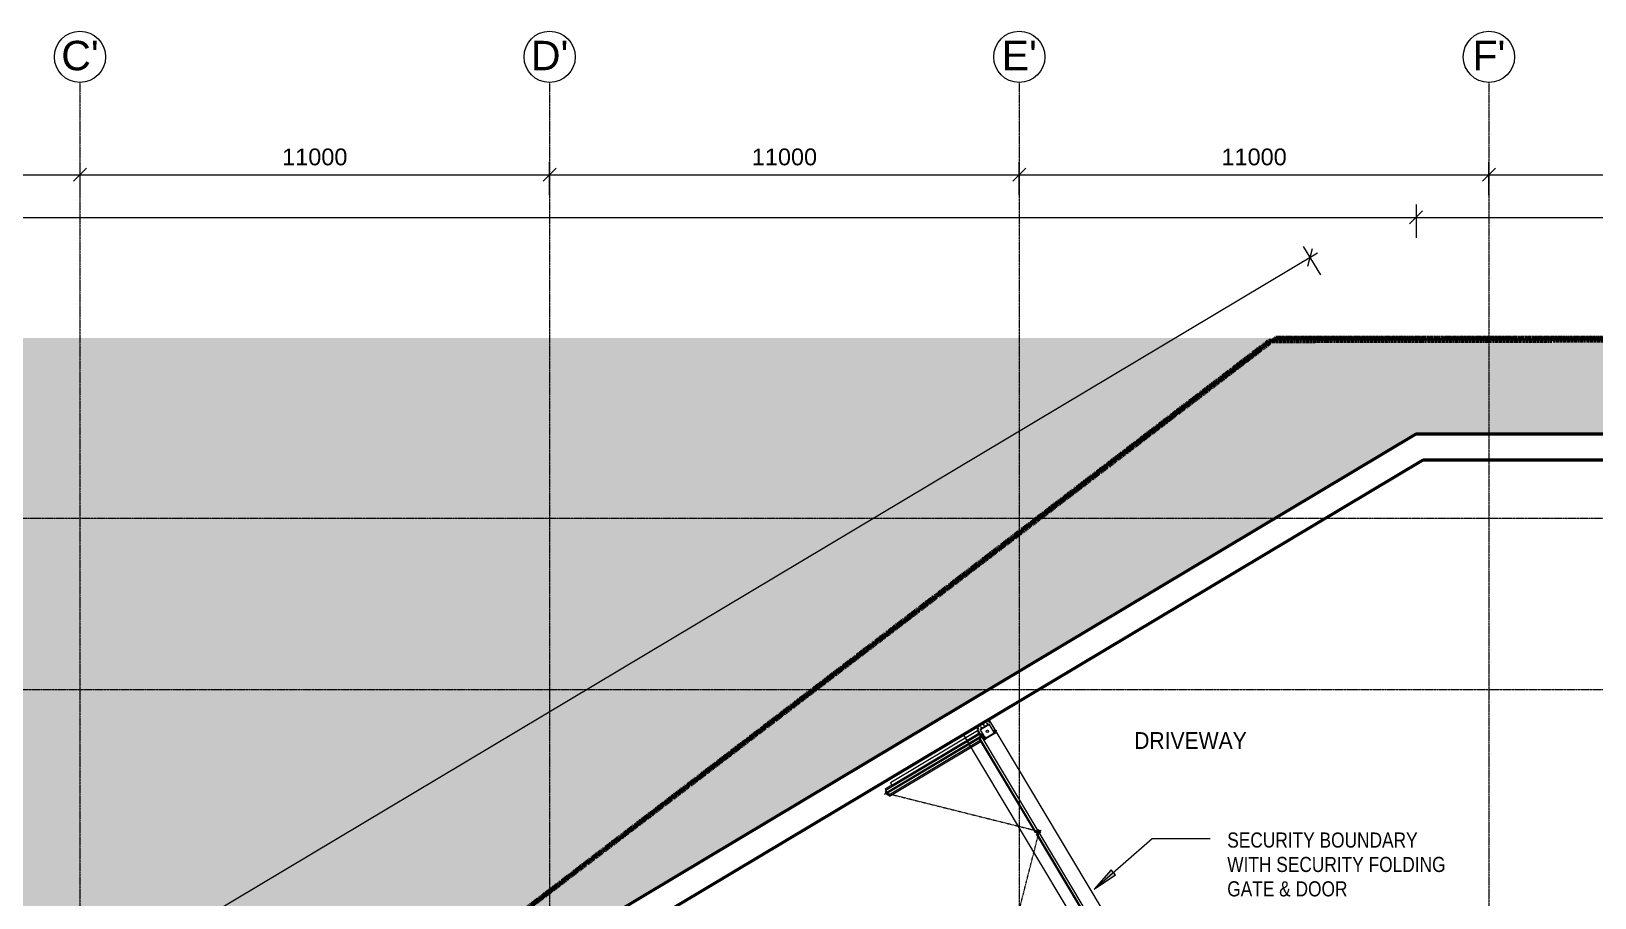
# Model space of a CAD drawing. Header units: millimetres. Extents: x -309924 to 219496, y -330797 to 211873.
# Drawn here: x 46211 to 82829, y 191574 to 211873 of the extents above; entities that cross this region are included whole.
import ezdxf

# ---------------------------------------------------------------- set-up
doc = ezdxf.new("R2010")
doc.units = ezdxf.units.MM
for name, pattern in [('Dash', [6, 3, -3]), ('Double dash', [24.5, 10, -3, 2, -3, 2, -4.5]), ('Double dash_2_', [42.8625, 15.875, -4.7625, 6.35, -4.7625, 6.35, -4.7625]), ('Grid Line', [21, 12, -3, 3, -3])]:
    doc.linetypes.add(name, pattern=pattern)
for name, color, linetype, lineweight in [('0-1', 7, 'Continuous', 5), ('0-3', 7, 'Double dash_2_', 50), ('A-ANNO-DIMS', 7, 'Continuous', 9), ('A-DETL', 102, 'Continuous', 5), ('A-WALL-2', 7, 'Continuous', 35), ('C-PROP-LINE', 7, 'Double dash', 70), ('C-PROP-LINE-1', 7, 'Double dash_2_', 50), ('G-ANNO-TEXT', 7, 'Continuous', 5), ('OAP280_W', 210, 'Continuous', 50), ('S-GRID-1', 7, 'Grid Line', 5), ('S-GRID-IDEN', 7, 'Continuous', 5)]:
    doc.layers.add(name, color=color, linetype=linetype, lineweight=lineweight)
doc.layers.add('A-DETL-GENF-5', color=7, linetype='Continuous', lineweight=9, true_color=0x525252)
doc.styles.add('Arial Narrow', font='ARIALN.TTF', dxfattribs={"height": 353.981763})
doc.styles.add('Arial_1', font='arial.ttf', dxfattribs={"height": 393.413174})
doc.styles.add('Arial_4', font='arial.ttf', dxfattribs={"height": 688.473054})
doc.styles.add('Arial_5', font='arial.ttf', dxfattribs={"width": 0.9, "height": 393.413174})

# ---------------------------------------------------------------- blocks, each defined once
blk = doc.blocks.new('Family - ___-1112717-B2_F PLAN _2 OF 2_')
at = {"layer": 'C-PROP-LINE', "ltscale": 0.5}
blk.add_line((124200, 204684), (75195, 204615), dxfattribs=at)
at = {"layer": 'C-PROP-LINE', "ltscale": 0.3}
blk.add_lwpolyline([(75195, 204615), (56424, 190270), (27494, 172990), (24317, 171707), (22343, 170786), (20247, 169882), (19207, 169463), (18068, 169024), (15862, 168236), (13632, 167518), (11379, 166872), (9105, 166298)], dxfattribs=at)
blk = doc.blocks.new('Grid - 3mm-2917264-B2_F PLAN _2 OF 2_')
at = {"layer": 'S-GRID-IDEN'}
blk.add_circle((0, 0), 3, dxfattribs=at)
blk = doc.blocks.new('Family - ___-2785461-B2_F PLAN _2 OF 2_')
at = {"layer": 'C-PROP-LINE'}
for p, q in [((75361, 204681), (56581, 190357)), ((124467, 204681), (75361, 204681))]:
    blk.add_line(p, q, dxfattribs=at)
blk = doc.blocks.new('Family - ___-36030423-B2_F PLAN _2 OF 2_')
at = {"layer": 'C-PROP-LINE'}
for p, q in [((75361, 204681), (56581, 190357)), ((124467, 204681), (75361, 204681))]:
    blk.add_line(p, q, dxfattribs=at)
blk = doc.blocks.new('Family - ___-3197506-B2_F PLAN _2 OF 2_')
at = {"layer": 'C-PROP-LINE-1'}
for p, q in [((75361, 204681), (56581, 190357)), ((124467, 204681), (75361, 204681))]:
    blk.add_line(p, q, dxfattribs=at)
blk = doc.blocks.new('Dims-B2-FPLAN_2OF2__dwg__Oblique-5772969-B2_F PLAN _2 OF 2_')
at = {"layer": 'A-ANNO-DIMS'}
blk.add_line((-0.5, -0.5), (0.5, 0.5), dxfattribs=at)

msp = doc.modelspace()

# ---------------------------------------------------------------- hatches: boundary and pattern name
at = {"layer": 'A-DETL-GENF-5'}
h = msp.add_hatch(dxfattribs=at)
h.set_pattern_fill('FP_5', color=256, style=0, pattern_type=2)
h.set_pattern_definition([(45, (0, 0), (1e-13, 1796.051), [1270, -1270]), (45, (-336.8, 336.8), (1e-13, 1796.051), [1270, -1270]), (45, (-673.5, 673.5), (1e-13, 1796.051), [1270, -1270]), (135, (-673.5, 898), (-1796.051, 1e-13), [1270, -1270]), (135, (-336.8, 1234.8), (-1796.051, 1e-13), [1270, -1270]), (135, (0, 1571.5), (-1796.051, 1e-13), [1270, -1270])])
h.paths.add_polyline_path([(9600.4, 129032.5), (9601.2, 161178.1), (78643.5, 202430.8), (123587.6, 202430.6), (123586.1, 139689.7), (115551, 129032.5), (116650, 129032.5), (123219.4, 137750.4), (124355.1, 137750.4), (124462.4, 151156.8), (124469, 204683.5), (-4678.3, 204683.5), (-4667.2, 161414.7), (-1657.7, 160831.2), (3415.6, 163862.5), (5580.2, 160240), (506.8, 157208.6), (-1654.1, 160825.1), (-4667.8, 161403.5), (-4678.3, 129032.5), (7685, 129032.5)])
at = {"layer": 'G-ANNO-TEXT'}
msp.add_hatch(color=256, dxfattribs=at).paths.add_polyline_path([(71103.5, 191777.1), (71607.2, 192112.5), (71503.3, 192231.5)], flags=0)

# ---------------------------------------------------------------- linework, layer by layer
at = {"layer": 'A-ANNO-DIMS'}
for p, q in [((6651.4, 208513), (117051.5, 208513)), ((9401.2, 207512.8), (123886.6, 207512.8)), ((6952.8, 165220.6), (76336.1, 206679.1)), ((76411.1, 206163.7), (76010.5, 206834))]:
    msp.add_line(p, q, dxfattribs=at)
at = {"layer": 'A-ANNO-DIMS', "flags": 128}
for points in [[(47351.4, 208813), (47351.4, 208032)], [(58351.4, 208032), (58351.4, 208813)], [(69351.4, 208032), (69351.4, 208813)], [(80351.4, 208032), (80351.4, 208813)], [(78643.5, 207812.8), (78643.5, 207032)]]:
    msp.add_lwpolyline(points, dxfattribs=at)
at = {"layer": 'A-DETL'}
for p, q in [((68417.5, 195593.3), (68327.3, 195539.4)), ((68638.2, 195754.3), (68337.7, 195574.8)), ((68337.7, 195574.8), (68456.4, 195376)), ((68344.8, 195611.6), (68398.6, 195521.5)), ((68452.3, 195585), (68445.5, 195580.9)), ((68445.5, 195580.9), (68471.1, 195538)), ((68446.3, 195513.8), (68640.3, 195629.7)), ((68478, 195542.1), (68452.3, 195585)), ((68546.2, 195670.2), (68456.1, 195616.4)), ((68473.6, 195688.5), (68527.4, 195598.4)), ((68613.7, 195623.2), (68478, 195542.1)), ((68675, 195747.2), (68584.9, 195693.3)), ((68594.9, 195670.2), (68588.1, 195666.1)), ((68588.1, 195666.1), (68613.7, 195623.2)), ((68620.6, 195627.3), (68594.9, 195670.2)), ((68602.3, 195765.5), (68656.2, 195675.3)), ((68613.7, 195623.2), (68620.6, 195627.3)), ((68636.2, 195636.6), (68620.6, 195627.3)), ((68817.7, 195453.9), (68638.2, 195754.3)), ((73737, 187220.8), (68638.2, 195754.3)), ((68645.8, 195628.4), (68761.7, 195434.3)), ((68768.6, 195438.4), (68652.7, 195632.5)), ((66223.7, 194093.6), (68417.6, 195404.5)), ((66249.4, 194050.6), (68443.4, 195361.5)), ((68461.4, 195331.3), (66267.3, 194020.8)), ((68434.6, 195256.9), (66293, 193977.7)), ((66308.3, 193952), (68450, 195231.1)), ((68369.3, 195485.5), (66333.6, 194269.2)), ((66366.9, 194213.5), (68402.5, 195429.9)), ((68038.9, 195396.3), (73137.8, 186862.8)), ((68443.4, 195361.5), (68369.3, 195485.5)), ((68482.1, 195333.5), (68413.3, 195292.4)), ((68413.3, 195292.4), (69724.2, 193098.6)), ((68522.1, 195393.7), (68432, 195339.9)), ((68438, 195504.2), (68553.9, 195310.2)), ((69749.9, 193114), (68439.1, 195307.8)), ((68471.1, 195538), (68442.2, 195520.7)), ((68560.8, 195314.3), (68444.9, 195508.3)), ((68449.4, 195412), (68503.3, 195321.9)), ((68465.9, 195323.8), (68461.4, 195331.3)), ((68462.8, 195365.4), (68469.1, 195354.8)), ((68471.1, 195538), (68478, 195542.1)), ((68475.4, 195344.2), (68481.9, 195333.4)), ((69793, 193139.7), (68482.1, 195333.5)), ((68498.6, 195354.1), (68552.5, 195263.9)), ((68571.3, 195335.8), (68504.6, 195295.9)), ((68517.4, 195274.5), (68570.4, 195306.1)), ((68760.3, 195428.9), (68566.3, 195313)), ((68570.4, 195306.1), (68764.4, 195422)), ((68828.8, 195489.6), (68738.7, 195435.8)), ((68756.2, 195507.9), (68810, 195417.8)), ((68764.4, 195422), (68817.7, 195453.9)), ((66366.6, 194214), (66208.3, 194119.4)), ((66208.3, 194119.4), (66223.3, 194094.4)), ((66223.3, 194094.4), (66214.7, 194089.2)), ((66214.7, 194089.2), (66237.8, 194050.6)), ((66249.4, 194050.6), (66223.3, 194094.4)), ((66333.6, 194269.2), (66366.9, 194213.5)), ((66193.5, 193997), (66283.6, 194050.8)), ((66211.8, 194069.6), (66265.7, 193979.5)), ((66237.8, 194050.6), (66246, 194048.5)), ((66246, 194048.5), (66249.4, 194050.6)), ((66263.8, 194018.7), (66261.7, 194010.5)), ((66261.7, 194010.5), (66284.8, 193971.8)), ((66267.3, 194020.8), (66263.8, 194018.7)), ((66267.3, 194020.8), (66308.3, 193952)), ((66284.8, 193971.8), (66293.4, 193977)), ((69724.2, 193098.6), (69793, 193139.7)), ((69816, 193101.1), (69747.3, 193060)), ((69747.3, 193060), (71889.8, 189474.1)), ((69749.2, 193113.5), (69754.3, 193104.9)), ((69754.3, 193104.9), (69792.9, 193128)), ((69805.8, 193106.6), (69767.1, 193083.5)), ((69767.1, 193083.5), (69772.3, 193074.9)), ((71915.6, 189489.5), (69773, 193075.3)), ((69773.6, 193101.9), (69863.7, 193155.8)), ((69791.9, 193174.6), (69845.8, 193084.5)), ((69792.9, 193128), (69795, 193136.3)), ((69795, 193136.3), (69793, 193139.7)), ((69814, 193104.5), (69805.8, 193106.6)), ((69816, 193101.1), (69814, 193104.5)), ((71958.6, 189515.2), (69816, 193101.1))]:
    msp.add_line(p, q, dxfattribs=at)
at = {"layer": 'A-DETL', "linetype": 'Dash', "ltscale": 0.5}
for points in [[(66238.6, 194023.9), (69818.9, 193129.5)], [(69082.8, 190229.9), (69819.1, 193129.1)]]:
    msp.add_lwpolyline(points, dxfattribs=at)
at = {"layer": 'A-DETL'}
for centre, radius in [((68372, 195566.1), 13), ((68500.7, 195643), 13), ((68629.5, 195720), 13), ((68476.6, 195366.5), 22.5), ((68476.6, 195366.5), 14), ((68525.8, 195308.6), 13), ((68603.3, 195471.3), 25), ((68783.4, 195462.4), 13), ((66239, 194024.1), 22.5), ((66239, 194024.1), 14), ((69818.8, 193129.5), 22.5), ((69818.8, 193129.5), 14)]:
    msp.add_circle(centre, radius, dxfattribs=at)
for centre, radius, start, end in [((68642.4, 195626.3), 12, 30.85423, 120.85423), ((68642.4, 195626.3), 4, 30.85423, 120.85423), ((68448.3, 195510.4), 12, 120.85423, 210.85423), ((68448.3, 195510.4), 4, 120.85423, 210.85423), ((68564.3, 195316.4), 12, 210.85423, 300.85423), ((68564.3, 195316.4), 4, 210.85423, 300.85423), ((68758.3, 195432.3), 4, 300.85423, 30.85423), ((68758.3, 195432.3), 12, 300.85423, 30.85423)]:
    msp.add_arc(centre, radius, start, end, dxfattribs=at)
at = {"layer": 'A-WALL-2'}
for p, q in [((78641.6, 202430.7), (43126.7, 181210.1)), ((90951.4, 202430.7), (78643.5, 202430.8)), ((68126.5, 195448.8), (78807.3, 201830.8)), ((78807.3, 201830.8), (90951.4, 201830.7)), ((43434.4, 180695), (67826, 195269.3))]:
    msp.add_line(p, q, dxfattribs=at)
at = {"layer": 'G-ANNO-TEXT'}
for p, q in [((71103.5, 191777.1), (72462.7, 192965.2)), ((72462.7, 192965.2), (73822, 192965.2)), ((71503.3, 192231.5), (71103.5, 191777.1)), ((71103.5, 191777.1), (71607.2, 192112.5)), ((71607.2, 192112.5), (71503.3, 192231.5))]:
    msp.add_line(p, q, dxfattribs=at)
at = {"layer": 'OAP280_W'}
for p, q in [((78641.6, 202431), (43126.6, 181210)), ((90951.3, 202431), (78641.6, 202431)), ((43434.4, 180695), (78807.2, 201831)), ((78807.2, 201831), (90951.3, 201831))]:
    msp.add_line(p, q, dxfattribs=at)
at = {"layer": 'S-GRID-1'}
for p, q in [((47351.5, 210672.6), (47351.1, 140117.7)), ((58351.5, 210672.6), (58351.1, 140117.7)), ((69351.5, 210672.6), (69351.1, 140117.7)), ((80351.5, 210672.6), (80351.1, 140117.7)), ((128177.6, 200455.5), (-10507.9, 200456.2)), ((-10507.9, 196456.2), (128177.6, 196455.5))]:
    msp.add_line(p, q, dxfattribs=at)

# ---------------------------------------------------------------- block references
at = {"xscale": 300, "yscale": 300, "zscale": 300}
for p in [(47351.4, 208513), (58351.4, 208513), (69351.4, 208513), (80351.4, 208513), (78643.5, 207512.8)]:
    msp.add_blockref('Dims-B2-FPLAN_2OF2__dwg__Oblique-5772969-B2_F PLAN _2 OF 2_', p, dxfattribs=at)
for p, rotation in [((47351.4, 208513), 180), ((58351.4, 208513), 180), ((69351.4, 208513), 180), ((80351.4, 208513), 180), ((78643.5, 207512.8), 180), ((76164.4, 206576.5), 30.85948375531296)]:
    msp.add_blockref('Dims-B2-FPLAN_2OF2__dwg__Oblique-5772969-B2_F PLAN _2 OF 2_', p, dxfattribs=dict(at, rotation=rotation))
at = {"layer": '0-1', "rotation": 359.9997000009001}
for name in ['Family - ___-2785461-B2_F PLAN _2 OF 2_', 'Family - ___-36030423-B2_F PLAN _2 OF 2_']:
    msp.add_blockref(name, (0, 0), dxfattribs=at)
at = {"layer": '0-3', "rotation": 359.9997000009001}
msp.add_blockref('Family - ___-3197506-B2_F PLAN _2 OF 2_', (0, 0), dxfattribs=at)
at = {"layer": 'C-PROP-LINE'}
msp.add_blockref('Family - ___-1112717-B2_F PLAN _2 OF 2_', (0, 0), dxfattribs=at)
at = {"layer": 'S-GRID-IDEN', "xscale": 199.9999999999998, "yscale": 199.9999999999998, "zscale": 199.9999999999998, "rotation": 179.9996999996851}
for p in [(47351.5, 211272.6), (58351.5, 211272.6), (69351.5, 211272.6), (80351.5, 211272.6)]:
    msp.add_blockref('Grid - 3mm-2917264-B2_F PLAN _2 OF 2_', p, dxfattribs=at)

# ---------------------------------------------------------------- texts
at = {"layer": 'A-ANNO-DIMS', "char_height": 393.41, "width": 1824, "attachment_point": 2, "line_spacing_factor": 0.938532, "style": 'Arial_1'}
for insert in [(52851.4, 209125.7), (63851.4, 209125.7), (74851.4, 209125.7)]:
    msp.add_mtext('11000', dxfattribs=dict(at, insert=insert))
at = {"layer": 'G-ANNO-TEXT', "attachment_point": 1}
for s, insert, char_height, width, line_spacing_factor, style in [('DRIVEWAY', (72041.5, 195454.2), 393.41, 3115.2, 0.938532, 'Arial_5'), ('SECURITY BOUNDARY\\PWITH SECURITY FOLDING GATE & DOOR', (74222, 193102.6), 353.982, 5334.99, 0.968573, 'Arial Narrow')]:
    msp.add_mtext(s, dxfattribs=dict(at, insert=insert, char_height=char_height, width=width, line_spacing_factor=line_spacing_factor, style=style))
at = {"layer": 'S-GRID-IDEN', "char_height": 688.47, "attachment_point": 2, "line_spacing_factor": 0.938532, "style": 'Arial_4'}
for s, insert, width in [("C'", (47351.7, 211648.5), 1041.549), ("D'", (58351.7, 211648.5), 1041.549), ("E'", (69351.7, 211648.5), 982.752), ("F'", (80351.7, 211648.5), 915.555)]:
    msp.add_mtext(s, dxfattribs=dict(at, insert=insert, width=width))

doc.saveas('drawing.dxf')
